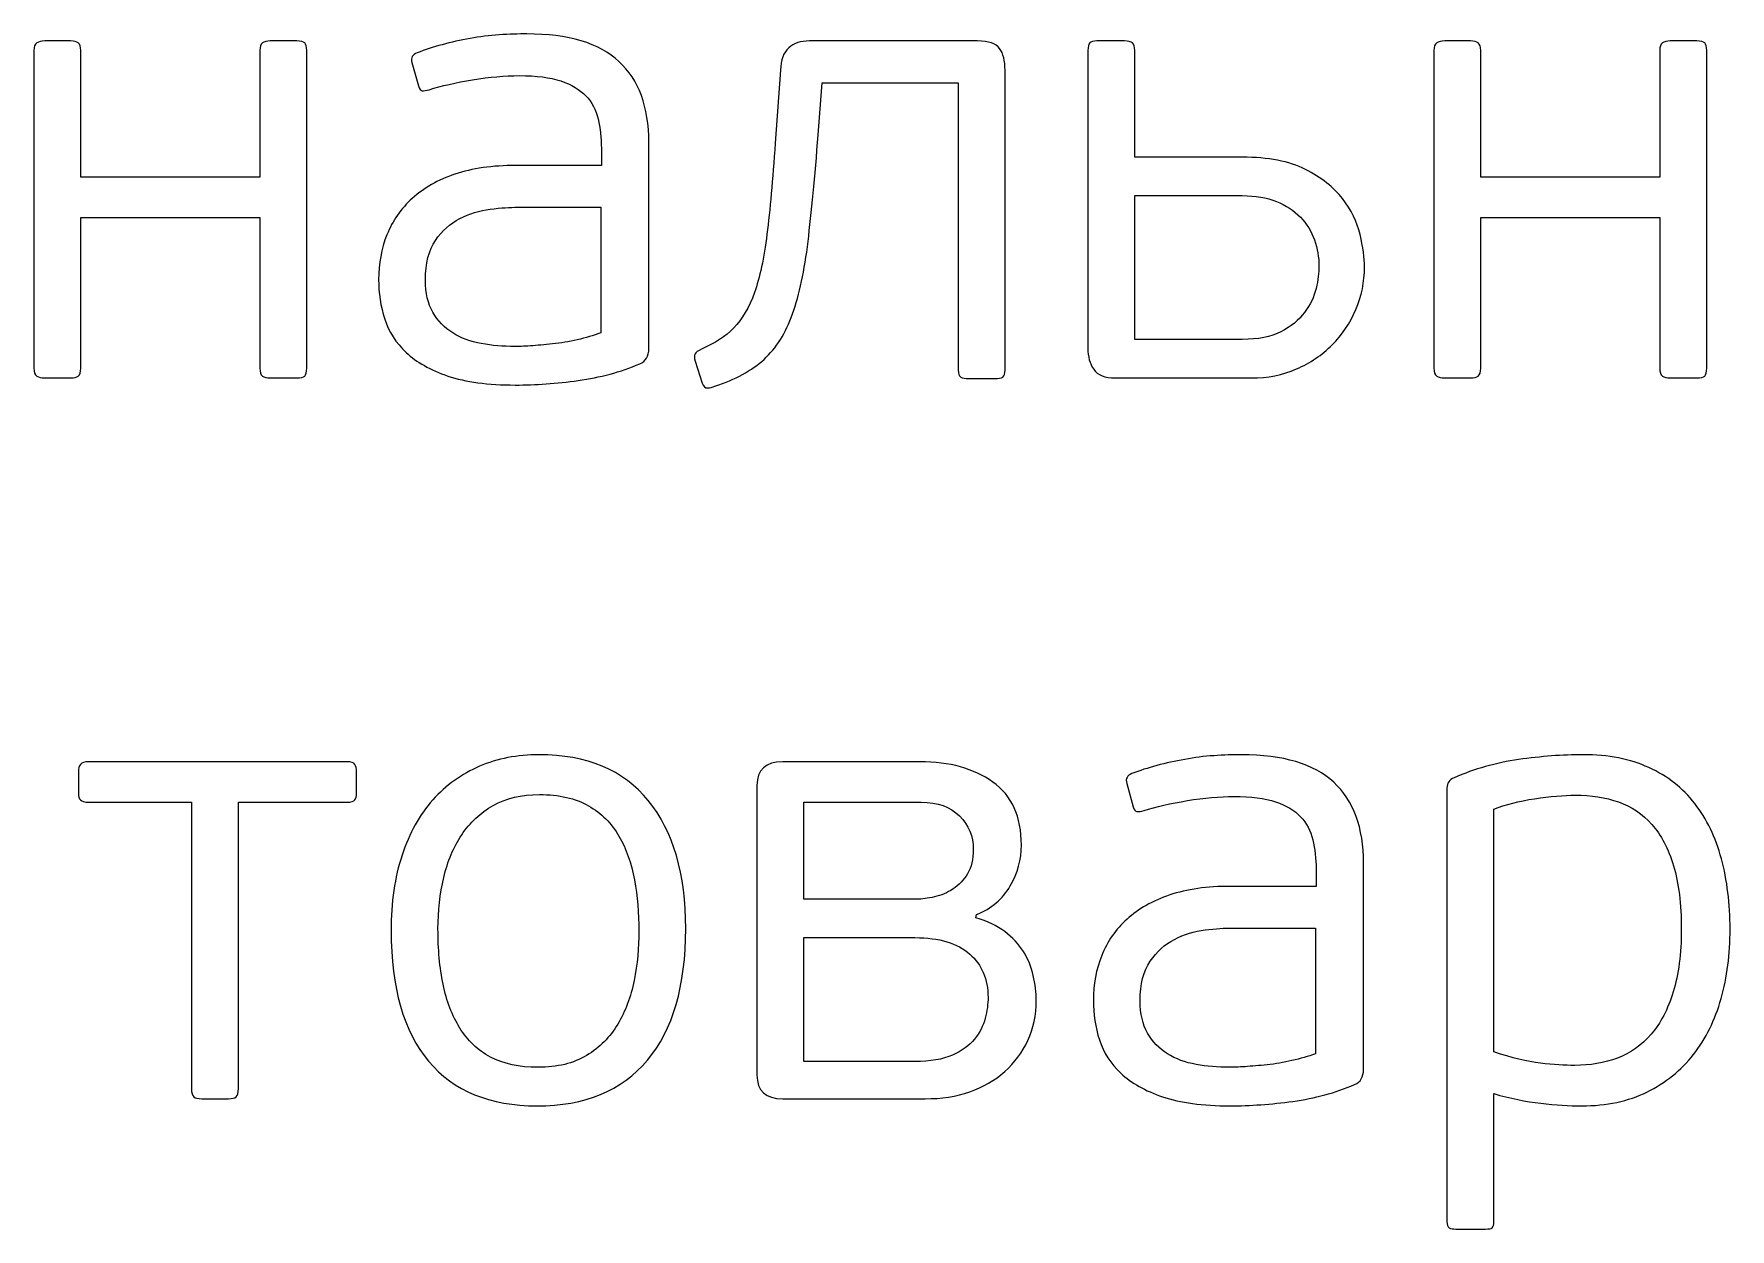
# Model space of a CAD drawing. Header units: centimetres. Extents: x -21.3 to 21.2, y -15.2 to 14.8.
# Drawn here: x 15.98 to 16.584, y 10.962 to 11.388 of the extents above; entities that cross this region are included whole.
import ezdxf

# ---------------------------------------------------------------- set-up
doc = ezdxf.new("R2010")
doc.units = ezdxf.units.CM
doc.header["$MEASUREMENT"] = 0
doc.layers.add('layer 1', color=7, linetype='Continuous')

msp = doc.modelspace()

# ---------------------------------------------------------------- linework, layer by layer
at = {"layer": 'layer 1', "color": 29}
for points, knots in [([(16.19869, 11.27578), (16.19869, 11.27303), (16.19762, 11.27121), (16.19549, 11.27029), (16.19549, 11.27029), (16.18863, 11.2674), (16.18131, 11.26541), (16.17353, 11.26434), (16.17353, 11.26434), (16.16576, 11.26328), (16.15829, 11.26274), (16.15112, 11.26274), (16.15112, 11.26274), (16.14136, 11.26274), (16.13336, 11.26381), (16.1271, 11.26595), (16.1271, 11.26595), (16.12085, 11.26808), (16.11589, 11.2709), (16.11224, 11.27433), (16.11224, 11.27433), (16.10858, 11.27777), (16.10602, 11.28173), (16.10457, 11.28626), (16.10457, 11.28626), (16.10312, 11.29076), (16.1024, 11.29549), (16.1024, 11.30037), (16.1024, 11.30037), (16.1024, 11.30601), (16.10339, 11.31135), (16.10537, 11.3163), (16.10537, 11.3163), (16.10736, 11.3213), (16.11037, 11.32561), (16.11441, 11.32926), (16.11441, 11.32926), (16.11845, 11.33292), (16.12352, 11.33582), (16.12962, 11.33788), (16.12962, 11.33788), (16.13572, 11.33994), (16.14296, 11.34097), (16.15135, 11.34097), (16.15135, 11.34097), (16.15135, 11.34097), (16.18177, 11.34097), (16.18177, 11.34097), (16.18177, 11.34097), (16.18177, 11.34097), (16.18177, 11.34707), (16.18177, 11.34707), (16.18177, 11.34707), (16.18177, 11.3508), (16.18138, 11.35431), (16.18063, 11.35755), (16.18063, 11.35755), (16.17986, 11.36079), (16.17841, 11.36353), (16.17628, 11.36578), (16.17628, 11.36578), (16.17414, 11.36803), (16.17117, 11.36978), (16.16736, 11.37108), (16.16736, 11.37108), (16.16355, 11.37234), (16.15859, 11.37299), (16.15249, 11.37299), (16.15249, 11.37299), (16.14746, 11.37299), (16.14193, 11.37249), (16.13591, 11.3715), (16.13591, 11.3715), (16.12989, 11.37051), (16.12474, 11.36933), (16.12047, 11.36796), (16.12047, 11.36796), (16.1194, 11.36765), (16.11857, 11.36753), (16.11795, 11.36761), (16.11795, 11.36761), (16.11734, 11.36769), (16.11689, 11.36826), (16.11658, 11.36933), (16.11658, 11.36933), (16.11658, 11.36933), (16.1143, 11.37764), (16.1143, 11.37764), (16.1143, 11.37764), (16.11384, 11.37935), (16.11445, 11.3805), (16.11612, 11.38111), (16.11612, 11.38111), (16.11887, 11.38221), (16.12184, 11.38316), (16.12505, 11.384), (16.12505, 11.384), (16.12825, 11.38488), (16.13156, 11.38561), (16.13499, 11.38622), (16.13499, 11.38622), (16.13842, 11.38686), (16.14189, 11.38728), (16.1454, 11.38751), (16.1454, 11.38751), (16.14891, 11.38774), (16.15219, 11.38785), (16.15524, 11.38785), (16.15524, 11.38785), (16.17003, 11.38785), (16.18097, 11.38458), (16.18806, 11.37802), (16.18806, 11.37802), (16.19515, 11.37146), (16.19869, 11.36186), (16.19869, 11.3492), (16.19869, 11.3492), (16.19869, 11.3492), (16.19869, 11.27578), (16.19869, 11.27578)], [0, 0, 0, 0, 0.032258, 0.032258, 0.032258, 0.032258, 0.064516, 0.064516, 0.064516, 0.064516, 0.096774, 0.096774, 0.096774, 0.096774, 0.129032, 0.129032, 0.129032, 0.129032, 0.16129, 0.16129, 0.16129, 0.16129, 0.193548, 0.193548, 0.193548, 0.193548, 0.225806, 0.225806, 0.225806, 0.225806, 0.258065, 0.258065, 0.258065, 0.258065, 0.290323, 0.290323, 0.290323, 0.290323, 0.322581, 0.322581, 0.322581, 0.322581, 0.354839, 0.354839, 0.354839, 0.354839, 0.387097, 0.387097, 0.387097, 0.387097, 0.419355, 0.419355, 0.419355, 0.419355, 0.451613, 0.451613, 0.451613, 0.451613, 0.483871, 0.483871, 0.483871, 0.483871, 0.516129, 0.516129, 0.516129, 0.516129, 0.548387, 0.548387, 0.548387, 0.548387, 0.580645, 0.580645, 0.580645, 0.580645, 0.612903, 0.612903, 0.612903, 0.612903, 0.645161, 0.645161, 0.645161, 0.645161, 0.677419, 0.677419, 0.677419, 0.677419, 0.709677, 0.709677, 0.709677, 0.709677, 0.741935, 0.741935, 0.741935, 0.741935, 0.774194, 0.774194, 0.774194, 0.774194, 0.806452, 0.806452, 0.806452, 0.806452, 0.83871, 0.83871, 0.83871, 0.83871, 0.870968, 0.870968, 0.870968, 0.870968, 0.903226, 0.903226, 0.903226, 0.903226, 0.935484, 0.935484, 0.935484, 0.935484, 1, 1, 1, 1]), ([(15.99628, 11.26869), (15.99628, 11.26732), (15.99597, 11.2664), (15.99536, 11.26595), (15.99536, 11.26595), (15.99479, 11.26549), (15.99387, 11.26526), (15.99265, 11.26526), (15.99265, 11.26526), (15.99265, 11.26526), (15.98343, 11.26526), (15.98343, 11.26526), (15.98343, 11.26526), (15.98221, 11.26526), (15.98126, 11.26549), (15.98061, 11.26595), (15.98061, 11.26595), (15.97992, 11.2664), (15.97958, 11.26732), (15.97958, 11.26869), (15.97958, 11.26869), (15.97958, 11.26869), (15.97958, 11.38191), (15.97958, 11.38191), (15.97958, 11.38191), (15.97958, 11.38328), (15.97992, 11.3842), (15.98061, 11.38465), (15.98061, 11.38465), (15.98126, 11.38511), (15.98221, 11.38534), (15.98343, 11.38534), (15.98343, 11.38534), (15.98343, 11.38534), (15.99265, 11.38534), (15.99265, 11.38534), (15.99265, 11.38534), (15.99387, 11.38534), (15.99479, 11.38511), (15.99536, 11.38465), (15.99536, 11.38465), (15.99597, 11.3842), (15.99628, 11.38328), (15.99628, 11.38191), (15.99628, 11.38191), (15.99628, 11.38191), (15.99628, 11.33685), (15.99628, 11.33685), (15.99628, 11.33685), (15.99628, 11.33685), (16.06009, 11.33685), (16.06009, 11.33685), (16.06009, 11.33685), (16.06009, 11.33685), (16.06009, 11.38191), (16.06009, 11.38191), (16.06009, 11.38191), (16.06009, 11.38328), (16.06039, 11.3842), (16.061, 11.38465), (16.061, 11.38465), (16.06165, 11.38511), (16.06256, 11.38534), (16.06379, 11.38534), (16.06379, 11.38534), (16.06379, 11.38534), (16.07331, 11.38534), (16.07331, 11.38534), (16.07331, 11.38534), (16.07469, 11.38534), (16.07564, 11.38511), (16.0761, 11.38465), (16.0761, 11.38465), (16.07656, 11.3842), (16.07678, 11.38328), (16.07678, 11.38191), (16.07678, 11.38191), (16.07678, 11.38191), (16.07678, 11.26869), (16.07678, 11.26869), (16.07678, 11.26869), (16.07678, 11.26732), (16.07656, 11.2664), (16.0761, 11.26595), (16.0761, 11.26595), (16.07564, 11.26549), (16.07469, 11.26526), (16.07331, 11.26526), (16.07331, 11.26526), (16.07331, 11.26526), (16.06379, 11.26526), (16.06379, 11.26526), (16.06379, 11.26526), (16.06256, 11.26526), (16.06165, 11.26549), (16.061, 11.26595), (16.061, 11.26595), (16.06039, 11.2664), (16.06009, 11.26732), (16.06009, 11.26869), (16.06009, 11.26869), (16.06009, 11.26869), (16.06009, 11.32244), (16.06009, 11.32244), (16.06009, 11.32244), (16.06009, 11.32244), (15.99628, 11.32244), (15.99628, 11.32244), (15.99628, 11.32244), (15.99628, 11.32244), (15.99628, 11.26869), (15.99628, 11.26869)], [0, 0, 0, 0, 0.034483, 0.034483, 0.034483, 0.034483, 0.068966, 0.068966, 0.068966, 0.068966, 0.103448, 0.103448, 0.103448, 0.103448, 0.137931, 0.137931, 0.137931, 0.137931, 0.172414, 0.172414, 0.172414, 0.172414, 0.206897, 0.206897, 0.206897, 0.206897, 0.241379, 0.241379, 0.241379, 0.241379, 0.275862, 0.275862, 0.275862, 0.275862, 0.310345, 0.310345, 0.310345, 0.310345, 0.344828, 0.344828, 0.344828, 0.344828, 0.37931, 0.37931, 0.37931, 0.37931, 0.413793, 0.413793, 0.413793, 0.413793, 0.448276, 0.448276, 0.448276, 0.448276, 0.482759, 0.482759, 0.482759, 0.482759, 0.517241, 0.517241, 0.517241, 0.517241, 0.551724, 0.551724, 0.551724, 0.551724, 0.586207, 0.586207, 0.586207, 0.586207, 0.62069, 0.62069, 0.62069, 0.62069, 0.655172, 0.655172, 0.655172, 0.655172, 0.689655, 0.689655, 0.689655, 0.689655, 0.724138, 0.724138, 0.724138, 0.724138, 0.758621, 0.758621, 0.758621, 0.758621, 0.793103, 0.793103, 0.793103, 0.793103, 0.827586, 0.827586, 0.827586, 0.827586, 0.862069, 0.862069, 0.862069, 0.862069, 0.896552, 0.896552, 0.896552, 0.896552, 0.931034, 0.931034, 0.931034, 0.931034, 1, 1, 1, 1]), ([(16.24558, 11.37489), (16.24573, 11.37859), (16.24672, 11.38126), (16.24855, 11.3829), (16.24855, 11.3829), (16.25042, 11.38454), (16.25286, 11.38534), (16.25591, 11.38534), (16.25591, 11.38534), (16.25591, 11.38534), (16.31576, 11.38534), (16.31576, 11.38534), (16.31576, 11.38534), (16.31976, 11.38534), (16.32239, 11.38446), (16.32369, 11.38267), (16.32369, 11.38267), (16.32499, 11.38088), (16.32563, 11.37828), (16.32563, 11.37489), (16.32563, 11.37489), (16.32563, 11.37489), (16.32563, 11.268), (16.32563, 11.268), (16.32563, 11.268), (16.32563, 11.26679), (16.32537, 11.26598), (16.32483, 11.2656), (16.32483, 11.2656), (16.3243, 11.26522), (16.32331, 11.26503), (16.32193, 11.26503), (16.32193, 11.26503), (16.32193, 11.26503), (16.31263, 11.26503), (16.31263, 11.26503), (16.31263, 11.26503), (16.31141, 11.26503), (16.3105, 11.26522), (16.30985, 11.2656), (16.30985, 11.2656), (16.30924, 11.26598), (16.30893, 11.26679), (16.30893, 11.268), (16.30893, 11.268), (16.30893, 11.268), (16.30893, 11.37047), (16.30893, 11.37047), (16.30893, 11.37047), (16.30893, 11.37047), (16.26045, 11.37047), (16.26045, 11.37047), (16.26045, 11.37047), (16.26045, 11.37047), (16.25907, 11.35195), (16.25907, 11.35195), (16.25907, 11.35195), (16.25785, 11.33685), (16.25664, 11.32416), (16.25542, 11.31386), (16.25542, 11.31386), (16.2542, 11.30357), (16.25236, 11.29499), (16.24993, 11.28813), (16.24993, 11.28813), (16.24748, 11.28127), (16.24409, 11.27586), (16.23975, 11.27189), (16.23975, 11.27189), (16.2354, 11.26793), (16.22957, 11.26473), (16.22225, 11.26229), (16.22225, 11.26229), (16.22133, 11.26198), (16.22046, 11.26179), (16.21962, 11.26171), (16.21962, 11.26171), (16.21878, 11.26164), (16.21813, 11.26221), (16.21768, 11.26343), (16.21768, 11.26343), (16.21768, 11.26343), (16.21516, 11.27121), (16.21516, 11.27121), (16.21516, 11.27121), (16.21486, 11.27243), (16.21486, 11.2733), (16.21516, 11.27384), (16.21516, 11.27384), (16.21547, 11.27437), (16.21623, 11.27494), (16.21745, 11.27555), (16.21745, 11.27555), (16.22217, 11.27754), (16.22602, 11.28005), (16.229, 11.2831), (16.229, 11.2831), (16.23197, 11.28615), (16.23441, 11.29034), (16.23632, 11.29568), (16.23632, 11.29568), (16.23822, 11.30102), (16.23971, 11.30796), (16.24078, 11.31649), (16.24078, 11.31649), (16.24184, 11.32503), (16.24283, 11.33586), (16.24375, 11.34897), (16.24375, 11.34897), (16.24375, 11.34897), (16.24558, 11.37489), (16.24558, 11.37489)], [0, 0, 0, 0, 0.034483, 0.034483, 0.034483, 0.034483, 0.068966, 0.068966, 0.068966, 0.068966, 0.103448, 0.103448, 0.103448, 0.103448, 0.137931, 0.137931, 0.137931, 0.137931, 0.172414, 0.172414, 0.172414, 0.172414, 0.206897, 0.206897, 0.206897, 0.206897, 0.241379, 0.241379, 0.241379, 0.241379, 0.275862, 0.275862, 0.275862, 0.275862, 0.310345, 0.310345, 0.310345, 0.310345, 0.344828, 0.344828, 0.344828, 0.344828, 0.37931, 0.37931, 0.37931, 0.37931, 0.413793, 0.413793, 0.413793, 0.413793, 0.448276, 0.448276, 0.448276, 0.448276, 0.482759, 0.482759, 0.482759, 0.482759, 0.517241, 0.517241, 0.517241, 0.517241, 0.551724, 0.551724, 0.551724, 0.551724, 0.586207, 0.586207, 0.586207, 0.586207, 0.62069, 0.62069, 0.62069, 0.62069, 0.655172, 0.655172, 0.655172, 0.655172, 0.689655, 0.689655, 0.689655, 0.689655, 0.724138, 0.724138, 0.724138, 0.724138, 0.758621, 0.758621, 0.758621, 0.758621, 0.793103, 0.793103, 0.793103, 0.793103, 0.827586, 0.827586, 0.827586, 0.827586, 0.862069, 0.862069, 0.862069, 0.862069, 0.896552, 0.896552, 0.896552, 0.896552, 0.931034, 0.931034, 0.931034, 0.931034, 1, 1, 1, 1]), ([(16.41015, 11.34394), (16.41945, 11.34394), (16.42692, 11.34249), (16.43263, 11.33959), (16.43263, 11.33959), (16.43832, 11.3367), (16.44274, 11.33323), (16.44586, 11.32919), (16.44586, 11.32919), (16.44895, 11.32515), (16.45105, 11.32088), (16.45211, 11.31638), (16.45211, 11.31638), (16.45318, 11.31188), (16.45372, 11.30803), (16.45372, 11.30483), (16.45372, 11.30483), (16.45372, 11.29949), (16.45268, 11.29442), (16.45063, 11.28962), (16.45063, 11.28962), (16.44857, 11.28482), (16.44575, 11.28062), (16.44216, 11.27704), (16.44216, 11.27704), (16.43858, 11.27346), (16.43435, 11.2706), (16.42947, 11.26846), (16.42947, 11.26846), (16.42459, 11.26633), (16.41925, 11.26526), (16.41346, 11.26526), (16.41346, 11.26526), (16.41346, 11.26526), (16.36497, 11.26526), (16.36497, 11.26526), (16.36497, 11.26526), (16.36116, 11.26526), (16.35857, 11.26629), (16.3572, 11.26835), (16.3572, 11.26835), (16.35582, 11.2704), (16.35514, 11.27288), (16.35514, 11.27578), (16.35514, 11.27578), (16.35514, 11.27578), (16.35514, 11.38191), (16.35514, 11.38191), (16.35514, 11.38191), (16.35514, 11.38328), (16.35537, 11.3842), (16.35582, 11.38465), (16.35582, 11.38465), (16.35628, 11.38511), (16.35716, 11.38534), (16.35838, 11.38534), (16.35838, 11.38534), (16.35838, 11.38534), (16.36814, 11.38534), (16.36814, 11.38534), (16.36814, 11.38534), (16.36951, 11.38534), (16.3705, 11.38511), (16.37103, 11.38465), (16.37103, 11.38465), (16.37157, 11.3842), (16.37183, 11.38328), (16.37183, 11.38191), (16.37183, 11.38191), (16.37183, 11.38191), (16.37183, 11.34394), (16.37183, 11.34394), (16.37183, 11.34394), (16.37183, 11.34394), (16.41015, 11.34394), (16.41015, 11.34394)], [0, 0, 0, 0, 0.05, 0.05, 0.05, 0.05, 0.1, 0.1, 0.1, 0.1, 0.15, 0.15, 0.15, 0.15, 0.2, 0.2, 0.2, 0.2, 0.25, 0.25, 0.25, 0.25, 0.3, 0.3, 0.3, 0.3, 0.35, 0.35, 0.35, 0.35, 0.4, 0.4, 0.4, 0.4, 0.45, 0.45, 0.45, 0.45, 0.5, 0.5, 0.5, 0.5, 0.55, 0.55, 0.55, 0.55, 0.6, 0.6, 0.6, 0.6, 0.65, 0.65, 0.65, 0.65, 0.7, 0.7, 0.7, 0.7, 0.75, 0.75, 0.75, 0.75, 0.8, 0.8, 0.8, 0.8, 0.85, 0.85, 0.85, 0.85, 0.9, 0.9, 0.9, 0.9, 1, 1, 1, 1]), ([(16.49512, 11.26869), (16.49512, 11.26732), (16.49481, 11.2664), (16.4942, 11.26595), (16.4942, 11.26595), (16.49363, 11.26549), (16.49271, 11.26526), (16.49149, 11.26526), (16.49149, 11.26526), (16.49149, 11.26526), (16.48227, 11.26526), (16.48227, 11.26526), (16.48227, 11.26526), (16.48105, 11.26526), (16.4801, 11.26549), (16.47945, 11.26595), (16.47945, 11.26595), (16.47876, 11.2664), (16.47842, 11.26732), (16.47842, 11.26869), (16.47842, 11.26869), (16.47842, 11.26869), (16.47842, 11.38191), (16.47842, 11.38191), (16.47842, 11.38191), (16.47842, 11.38328), (16.47876, 11.3842), (16.47945, 11.38465), (16.47945, 11.38465), (16.4801, 11.38511), (16.48105, 11.38534), (16.48227, 11.38534), (16.48227, 11.38534), (16.48227, 11.38534), (16.49149, 11.38534), (16.49149, 11.38534), (16.49149, 11.38534), (16.49271, 11.38534), (16.49363, 11.38511), (16.4942, 11.38465), (16.4942, 11.38465), (16.49481, 11.3842), (16.49512, 11.38328), (16.49512, 11.38191), (16.49512, 11.38191), (16.49512, 11.38191), (16.49512, 11.33685), (16.49512, 11.33685), (16.49512, 11.33685), (16.49512, 11.33685), (16.55893, 11.33685), (16.55893, 11.33685), (16.55893, 11.33685), (16.55893, 11.33685), (16.55893, 11.38191), (16.55893, 11.38191), (16.55893, 11.38191), (16.55893, 11.38328), (16.55923, 11.3842), (16.55984, 11.38465), (16.55984, 11.38465), (16.56049, 11.38511), (16.56141, 11.38534), (16.56263, 11.38534), (16.56263, 11.38534), (16.56263, 11.38534), (16.57216, 11.38534), (16.57216, 11.38534), (16.57216, 11.38534), (16.57353, 11.38534), (16.57448, 11.38511), (16.57494, 11.38465), (16.57494, 11.38465), (16.5754, 11.3842), (16.57563, 11.38328), (16.57563, 11.38191), (16.57563, 11.38191), (16.57563, 11.38191), (16.57563, 11.26869), (16.57563, 11.26869), (16.57563, 11.26869), (16.57563, 11.26732), (16.5754, 11.2664), (16.57494, 11.26595), (16.57494, 11.26595), (16.57448, 11.26549), (16.57353, 11.26526), (16.57216, 11.26526), (16.57216, 11.26526), (16.57216, 11.26526), (16.56263, 11.26526), (16.56263, 11.26526), (16.56263, 11.26526), (16.56141, 11.26526), (16.56049, 11.26549), (16.55984, 11.26595), (16.55984, 11.26595), (16.55923, 11.2664), (16.55893, 11.26732), (16.55893, 11.26869), (16.55893, 11.26869), (16.55893, 11.26869), (16.55893, 11.32244), (16.55893, 11.32244), (16.55893, 11.32244), (16.55893, 11.32244), (16.49512, 11.32244), (16.49512, 11.32244), (16.49512, 11.32244), (16.49512, 11.32244), (16.49512, 11.26869), (16.49512, 11.26869)], [0, 0, 0, 0, 0.034483, 0.034483, 0.034483, 0.034483, 0.068966, 0.068966, 0.068966, 0.068966, 0.103448, 0.103448, 0.103448, 0.103448, 0.137931, 0.137931, 0.137931, 0.137931, 0.172414, 0.172414, 0.172414, 0.172414, 0.206897, 0.206897, 0.206897, 0.206897, 0.241379, 0.241379, 0.241379, 0.241379, 0.275862, 0.275862, 0.275862, 0.275862, 0.310345, 0.310345, 0.310345, 0.310345, 0.344828, 0.344828, 0.344828, 0.344828, 0.37931, 0.37931, 0.37931, 0.37931, 0.413793, 0.413793, 0.413793, 0.413793, 0.448276, 0.448276, 0.448276, 0.448276, 0.482759, 0.482759, 0.482759, 0.482759, 0.517241, 0.517241, 0.517241, 0.517241, 0.551724, 0.551724, 0.551724, 0.551724, 0.586207, 0.586207, 0.586207, 0.586207, 0.62069, 0.62069, 0.62069, 0.62069, 0.655172, 0.655172, 0.655172, 0.655172, 0.689655, 0.689655, 0.689655, 0.689655, 0.724138, 0.724138, 0.724138, 0.724138, 0.758621, 0.758621, 0.758621, 0.758621, 0.793103, 0.793103, 0.793103, 0.793103, 0.827586, 0.827586, 0.827586, 0.827586, 0.862069, 0.862069, 0.862069, 0.862069, 0.896552, 0.896552, 0.896552, 0.896552, 0.931034, 0.931034, 0.931034, 0.931034, 1, 1, 1, 1]), ([(16.37183, 11.33022), (16.37183, 11.33022), (16.37183, 11.27898), (16.37183, 11.27898), (16.37183, 11.27898), (16.37183, 11.27898), (16.41015, 11.27898), (16.41015, 11.27898), (16.41015, 11.27898), (16.41575, 11.27898), (16.42036, 11.2799), (16.42391, 11.28173), (16.42391, 11.28173), (16.42749, 11.28356), (16.43031, 11.28584), (16.43233, 11.28859), (16.43233, 11.28859), (16.43439, 11.29133), (16.43576, 11.29419), (16.43645, 11.29717), (16.43645, 11.29717), (16.43713, 11.30014), (16.43748, 11.30277), (16.43748, 11.30506), (16.43748, 11.30506), (16.43748, 11.30826), (16.43694, 11.31139), (16.43587, 11.31443), (16.43587, 11.31443), (16.43481, 11.31749), (16.43313, 11.32019), (16.43088, 11.32255), (16.43088, 11.32255), (16.42859, 11.32492), (16.42573, 11.32679), (16.42231, 11.32816), (16.42231, 11.32816), (16.41891, 11.32953), (16.41483, 11.33022), (16.41015, 11.33022), (16.41015, 11.33022), (16.41015, 11.33022), (16.37183, 11.33022), (16.37183, 11.33022)], [0, 0, 0, 0, 0.083333, 0.083333, 0.083333, 0.083333, 0.166667, 0.166667, 0.166667, 0.166667, 0.25, 0.25, 0.25, 0.25, 0.333333, 0.333333, 0.333333, 0.333333, 0.416667, 0.416667, 0.416667, 0.416667, 0.5, 0.5, 0.5, 0.5, 0.583333, 0.583333, 0.583333, 0.583333, 0.666667, 0.666667, 0.666667, 0.666667, 0.75, 0.75, 0.75, 0.75, 0.833333, 0.833333, 0.833333, 0.833333, 1, 1, 1, 1]), ([(16.18154, 11.3261), (16.18154, 11.3261), (16.15203, 11.3261), (16.15203, 11.3261), (16.15203, 11.3261), (16.14929, 11.3261), (16.14601, 11.32587), (16.1422, 11.32541), (16.1422, 11.32541), (16.13839, 11.32495), (16.13476, 11.32385), (16.13134, 11.32206), (16.13134, 11.32206), (16.12791, 11.3203), (16.12501, 11.31771), (16.12265, 11.31428), (16.12265, 11.31428), (16.12028, 11.31082), (16.1191, 11.30612), (16.1191, 11.30014), (16.1191, 11.30014), (16.1191, 11.29553), (16.11997, 11.29172), (16.12173, 11.28866), (16.12173, 11.28866), (16.12348, 11.28558), (16.12585, 11.28314), (16.12882, 11.28131), (16.12882, 11.28131), (16.13179, 11.27944), (16.13519, 11.27818), (16.139, 11.2775), (16.139, 11.2775), (16.14281, 11.27681), (16.14677, 11.27647), (16.15089, 11.27647), (16.15089, 11.27647), (16.15226, 11.27647), (16.15413, 11.27654), (16.15649, 11.2767), (16.15649, 11.2767), (16.15886, 11.27685), (16.16149, 11.27708), (16.16439, 11.27738), (16.16439, 11.27738), (16.16728, 11.27769), (16.17022, 11.27818), (16.17319, 11.27887), (16.17319, 11.27887), (16.17616, 11.27956), (16.17895, 11.28036), (16.18154, 11.28131), (16.18154, 11.28131), (16.18154, 11.28131), (16.18154, 11.3261), (16.18154, 11.3261)], [0, 0, 0, 0, 0.066667, 0.066667, 0.066667, 0.066667, 0.133333, 0.133333, 0.133333, 0.133333, 0.2, 0.2, 0.2, 0.2, 0.266667, 0.266667, 0.266667, 0.266667, 0.333333, 0.333333, 0.333333, 0.333333, 0.4, 0.4, 0.4, 0.4, 0.466667, 0.466667, 0.466667, 0.466667, 0.533333, 0.533333, 0.533333, 0.533333, 0.6, 0.6, 0.6, 0.6, 0.666667, 0.666667, 0.666667, 0.666667, 0.733333, 0.733333, 0.733333, 0.733333, 0.8, 0.8, 0.8, 0.8, 0.866667, 0.866667, 0.866667, 0.866667, 1, 1, 1, 1]), ([(16.05242, 11.01207), (16.05242, 11.01054), (16.05216, 11.00955), (16.05162, 11.0091), (16.05162, 11.0091), (16.05109, 11.00864), (16.05017, 11.00841), (16.04895, 11.00841), (16.04895, 11.00841), (16.04895, 11.00841), (16.03942, 11.00841), (16.03942, 11.00841), (16.03942, 11.00841), (16.03805, 11.00841), (16.03706, 11.00864), (16.03653, 11.0091), (16.03653, 11.0091), (16.03599, 11.00955), (16.03573, 11.01054), (16.03573, 11.01207), (16.03573, 11.01207), (16.03573, 11.01207), (16.03573, 11.11408), (16.03573, 11.11408), (16.03573, 11.11408), (16.03573, 11.11408), (15.99913, 11.11408), (15.99913, 11.11408), (15.99913, 11.11408), (15.9976, 11.11408), (15.99661, 11.11435), (15.99615, 11.11488), (15.99615, 11.11488), (15.9957, 11.11541), (15.99547, 11.11621), (15.99547, 11.11728), (15.99547, 11.11728), (15.99547, 11.11728), (15.99547, 11.12483), (15.99547, 11.12483), (15.99547, 11.12483), (15.99547, 11.12605), (15.9957, 11.12696), (15.99615, 11.12757), (15.99615, 11.12757), (15.99661, 11.12818), (15.9976, 11.12849), (15.99913, 11.12849), (15.99913, 11.12849), (15.99913, 11.12849), (16.09108, 11.12849), (16.09108, 11.12849), (16.09108, 11.12849), (16.0926, 11.12849), (16.09355, 11.12818), (16.09394, 11.12757), (16.09394, 11.12757), (16.09432, 11.12696), (16.09451, 11.12605), (16.09451, 11.12483), (16.09451, 11.12483), (16.09451, 11.12483), (16.09451, 11.11728), (16.09451, 11.11728), (16.09451, 11.11728), (16.09451, 11.11621), (16.09432, 11.11541), (16.09394, 11.11488), (16.09394, 11.11488), (16.09355, 11.11435), (16.0926, 11.11408), (16.09108, 11.11408), (16.09108, 11.11408), (16.09108, 11.11408), (16.05242, 11.11408), (16.05242, 11.11408), (16.05242, 11.11408), (16.05242, 11.11408), (16.05242, 11.01207), (16.05242, 11.01207)], [0, 0, 0, 0, 0.047619, 0.047619, 0.047619, 0.047619, 0.095238, 0.095238, 0.095238, 0.095238, 0.142857, 0.142857, 0.142857, 0.142857, 0.190476, 0.190476, 0.190476, 0.190476, 0.238095, 0.238095, 0.238095, 0.238095, 0.285714, 0.285714, 0.285714, 0.285714, 0.333333, 0.333333, 0.333333, 0.333333, 0.380952, 0.380952, 0.380952, 0.380952, 0.428571, 0.428571, 0.428571, 0.428571, 0.47619, 0.47619, 0.47619, 0.47619, 0.52381, 0.52381, 0.52381, 0.52381, 0.571429, 0.571429, 0.571429, 0.571429, 0.619048, 0.619048, 0.619048, 0.619048, 0.666667, 0.666667, 0.666667, 0.666667, 0.714286, 0.714286, 0.714286, 0.714286, 0.761905, 0.761905, 0.761905, 0.761905, 0.809524, 0.809524, 0.809524, 0.809524, 0.857143, 0.857143, 0.857143, 0.857143, 0.904762, 0.904762, 0.904762, 0.904762, 1, 1, 1, 1]), ([(16.21184, 11.06902), (16.21184, 11.04859), (16.20727, 11.03296), (16.19816, 11.02213), (16.19816, 11.02213), (16.18901, 11.0113), (16.17593, 11.00589), (16.15889, 11.00589), (16.15889, 11.00589), (16.14201, 11.00589), (16.12912, 11.01119), (16.1202, 11.02179), (16.1202, 11.02179), (16.11132, 11.03239), (16.10686, 11.0479), (16.10686, 11.06833), (16.10686, 11.06833), (16.10686, 11.0784), (16.10816, 11.08736), (16.11075, 11.09521), (16.11075, 11.09521), (16.11334, 11.10306), (16.11696, 11.10962), (16.12169, 11.11488), (16.12169, 11.11488), (16.12642, 11.12014), (16.13198, 11.12414), (16.13835, 11.12689), (16.13835, 11.12689), (16.14475, 11.12963), (16.1518, 11.131), (16.15958, 11.131), (16.15958, 11.131), (16.17662, 11.131), (16.18958, 11.12555), (16.1985, 11.11465), (16.1985, 11.11465), (16.20738, 11.10375), (16.21184, 11.08854), (16.21184, 11.06902)], [0, 0, 0, 0, 0.090909, 0.090909, 0.090909, 0.090909, 0.181818, 0.181818, 0.181818, 0.181818, 0.272727, 0.272727, 0.272727, 0.272727, 0.363636, 0.363636, 0.363636, 0.363636, 0.454545, 0.454545, 0.454545, 0.454545, 0.545455, 0.545455, 0.545455, 0.545455, 0.636364, 0.636364, 0.636364, 0.636364, 0.727273, 0.727273, 0.727273, 0.727273, 0.818182, 0.818182, 0.818182, 0.818182, 1, 1, 1, 1]), ([(16.31522, 11.07291), (16.31934, 11.07169), (16.32277, 11.07005), (16.32552, 11.06799), (16.32552, 11.06799), (16.32826, 11.06593), (16.33047, 11.06357), (16.33215, 11.0609), (16.33215, 11.0609), (16.33382, 11.05823), (16.335, 11.05537), (16.33569, 11.05232), (16.33569, 11.05232), (16.33638, 11.04927), (16.33672, 11.0463), (16.33672, 11.0434), (16.33672, 11.0434), (16.33672, 11.03822), (16.33573, 11.03349), (16.33375, 11.02922), (16.33375, 11.02922), (16.33176, 11.02495), (16.32902, 11.02125), (16.32552, 11.01813), (16.32552, 11.01813), (16.32201, 11.015), (16.31785, 11.0126), (16.31305, 11.01093), (16.31305, 11.01093), (16.30825, 11.00925), (16.30295, 11.00841), (16.29715, 11.00841), (16.29715, 11.00841), (16.29715, 11.00841), (16.24638, 11.00841), (16.24638, 11.00841), (16.24638, 11.00841), (16.24028, 11.00841), (16.23723, 11.01123), (16.23723, 11.01687), (16.23723, 11.01687), (16.23723, 11.01687), (16.23723, 11.12002), (16.23723, 11.12002), (16.23723, 11.12002), (16.23723, 11.12567), (16.24028, 11.12849), (16.24638, 11.12849), (16.24638, 11.12849), (16.24638, 11.12849), (16.29532, 11.12849), (16.29532, 11.12849), (16.29532, 11.12849), (16.30585, 11.12849), (16.3145, 11.12608), (16.32128, 11.12128), (16.32128, 11.12128), (16.32807, 11.11648), (16.33146, 11.10897), (16.33146, 11.09875), (16.33146, 11.09875), (16.33146, 11.09372), (16.33013, 11.08888), (16.32746, 11.08423), (16.32746, 11.08423), (16.32479, 11.07958), (16.32079, 11.07619), (16.31545, 11.07405), (16.31545, 11.07405), (16.31545, 11.07405), (16.31522, 11.07291), (16.31522, 11.07291)], [0, 0, 0, 0, 0.052632, 0.052632, 0.052632, 0.052632, 0.105263, 0.105263, 0.105263, 0.105263, 0.157895, 0.157895, 0.157895, 0.157895, 0.210526, 0.210526, 0.210526, 0.210526, 0.263158, 0.263158, 0.263158, 0.263158, 0.315789, 0.315789, 0.315789, 0.315789, 0.368421, 0.368421, 0.368421, 0.368421, 0.421053, 0.421053, 0.421053, 0.421053, 0.473684, 0.473684, 0.473684, 0.473684, 0.526316, 0.526316, 0.526316, 0.526316, 0.578947, 0.578947, 0.578947, 0.578947, 0.631579, 0.631579, 0.631579, 0.631579, 0.684211, 0.684211, 0.684211, 0.684211, 0.736842, 0.736842, 0.736842, 0.736842, 0.789474, 0.789474, 0.789474, 0.789474, 0.842105, 0.842105, 0.842105, 0.842105, 0.894737, 0.894737, 0.894737, 0.894737, 1, 1, 1, 1]), ([(16.45337, 11.01893), (16.45337, 11.01618), (16.4523, 11.01436), (16.45017, 11.01344), (16.45017, 11.01344), (16.4433, 11.01054), (16.43598, 11.00856), (16.42821, 11.00749), (16.42821, 11.00749), (16.42043, 11.00642), (16.41296, 11.00589), (16.40579, 11.00589), (16.40579, 11.00589), (16.39603, 11.00589), (16.38803, 11.00696), (16.38178, 11.0091), (16.38178, 11.0091), (16.37552, 11.01123), (16.37057, 11.01405), (16.36691, 11.01748), (16.36691, 11.01748), (16.36325, 11.02091), (16.3607, 11.02488), (16.35925, 11.02941), (16.35925, 11.02941), (16.3578, 11.03391), (16.35708, 11.03864), (16.35708, 11.04352), (16.35708, 11.04352), (16.35708, 11.04916), (16.35807, 11.05449), (16.36005, 11.05945), (16.36005, 11.05945), (16.36203, 11.06445), (16.36504, 11.06875), (16.36908, 11.07241), (16.36908, 11.07241), (16.37312, 11.07607), (16.3782, 11.07897), (16.3843, 11.08103), (16.3843, 11.08103), (16.39039, 11.08309), (16.39764, 11.08411), (16.40602, 11.08411), (16.40602, 11.08411), (16.40602, 11.08411), (16.43644, 11.08411), (16.43644, 11.08411), (16.43644, 11.08411), (16.43644, 11.08411), (16.43644, 11.09021), (16.43644, 11.09021), (16.43644, 11.09021), (16.43644, 11.09395), (16.43606, 11.09745), (16.4353, 11.1007), (16.4353, 11.1007), (16.43454, 11.10394), (16.43309, 11.10668), (16.43095, 11.10893), (16.43095, 11.10893), (16.42882, 11.11118), (16.42584, 11.11293), (16.42203, 11.11423), (16.42203, 11.11423), (16.41822, 11.11549), (16.41327, 11.11614), (16.40716, 11.11614), (16.40716, 11.11614), (16.40213, 11.11614), (16.39661, 11.11564), (16.39058, 11.11465), (16.39058, 11.11465), (16.38456, 11.11366), (16.37942, 11.11248), (16.37514, 11.1111), (16.37514, 11.1111), (16.37408, 11.1108), (16.37324, 11.11068), (16.37263, 11.11076), (16.37263, 11.11076), (16.37202, 11.11084), (16.37156, 11.11141), (16.37126, 11.11248), (16.37126, 11.11248), (16.37126, 11.11248), (16.36897, 11.12079), (16.36897, 11.12079), (16.36897, 11.12079), (16.36851, 11.1225), (16.36912, 11.12365), (16.3708, 11.12426), (16.3708, 11.12426), (16.37354, 11.12536), (16.37652, 11.12631), (16.37972, 11.12715), (16.37972, 11.12715), (16.38292, 11.12803), (16.38624, 11.12875), (16.38967, 11.12936), (16.38967, 11.12936), (16.3931, 11.13001), (16.39657, 11.13043), (16.40008, 11.13066), (16.40008, 11.13066), (16.40358, 11.13089), (16.40686, 11.131), (16.40991, 11.131), (16.40991, 11.131), (16.4247, 11.131), (16.43564, 11.12773), (16.44273, 11.12117), (16.44273, 11.12117), (16.44982, 11.11461), (16.45337, 11.105), (16.45337, 11.09235), (16.45337, 11.09235), (16.45337, 11.09235), (16.45337, 11.01893), (16.45337, 11.01893)], [0, 0, 0, 0, 0.032258, 0.032258, 0.032258, 0.032258, 0.064516, 0.064516, 0.064516, 0.064516, 0.096774, 0.096774, 0.096774, 0.096774, 0.129032, 0.129032, 0.129032, 0.129032, 0.16129, 0.16129, 0.16129, 0.16129, 0.193548, 0.193548, 0.193548, 0.193548, 0.225806, 0.225806, 0.225806, 0.225806, 0.258065, 0.258065, 0.258065, 0.258065, 0.290323, 0.290323, 0.290323, 0.290323, 0.322581, 0.322581, 0.322581, 0.322581, 0.354839, 0.354839, 0.354839, 0.354839, 0.387097, 0.387097, 0.387097, 0.387097, 0.419355, 0.419355, 0.419355, 0.419355, 0.451613, 0.451613, 0.451613, 0.451613, 0.483871, 0.483871, 0.483871, 0.483871, 0.516129, 0.516129, 0.516129, 0.516129, 0.548387, 0.548387, 0.548387, 0.548387, 0.580645, 0.580645, 0.580645, 0.580645, 0.612903, 0.612903, 0.612903, 0.612903, 0.645161, 0.645161, 0.645161, 0.645161, 0.677419, 0.677419, 0.677419, 0.677419, 0.709677, 0.709677, 0.709677, 0.709677, 0.741935, 0.741935, 0.741935, 0.741935, 0.774194, 0.774194, 0.774194, 0.774194, 0.806452, 0.806452, 0.806452, 0.806452, 0.83871, 0.83871, 0.83871, 0.83871, 0.870968, 0.870968, 0.870968, 0.870968, 0.903226, 0.903226, 0.903226, 0.903226, 0.935484, 0.935484, 0.935484, 0.935484, 1, 1, 1, 1]), ([(16.58397, 11.06879), (16.58397, 11.05995), (16.5829, 11.05171), (16.58076, 11.04409), (16.58076, 11.04409), (16.57863, 11.03646), (16.57535, 11.02983), (16.57093, 11.02419), (16.57093, 11.02419), (16.56651, 11.01855), (16.56098, 11.01409), (16.55435, 11.01081), (16.55435, 11.01081), (16.54771, 11.00753), (16.53998, 11.00589), (16.53113, 11.00589), (16.53113, 11.00589), (16.52671, 11.00589), (16.52183, 11.0062), (16.5165, 11.00681), (16.5165, 11.00681), (16.51116, 11.00742), (16.50559, 11.00856), (16.4998, 11.01024), (16.4998, 11.01024), (16.4998, 11.01024), (16.4998, 10.96472), (16.4998, 10.96472), (16.4998, 10.96472), (16.4998, 10.9635), (16.4996, 10.96274), (16.49922, 10.96244), (16.49922, 10.96244), (16.49884, 10.96213), (16.49804, 10.96198), (16.49682, 10.96198), (16.49682, 10.96198), (16.49682, 10.96198), (16.4863, 10.96198), (16.4863, 10.96198), (16.4863, 10.96198), (16.48524, 10.96198), (16.48443, 10.96213), (16.4839, 10.96244), (16.4839, 10.96244), (16.48337, 10.96274), (16.4831, 10.9635), (16.4831, 10.96472), (16.4831, 10.96472), (16.4831, 10.96472), (16.4831, 11.11911), (16.4831, 11.11911), (16.4831, 11.11911), (16.4831, 11.12094), (16.48394, 11.12216), (16.48562, 11.12277), (16.48562, 11.12277), (16.49293, 11.12597), (16.5006, 11.12814), (16.5086, 11.12929), (16.5086, 11.12929), (16.51661, 11.13043), (16.52427, 11.131), (16.53159, 11.131), (16.53159, 11.131), (16.54059, 11.131), (16.5484, 11.12948), (16.55503, 11.12643), (16.55503, 11.12643), (16.56167, 11.12338), (16.56712, 11.11911), (16.57139, 11.11362), (16.57139, 11.11362), (16.57566, 11.10813), (16.57882, 11.10158), (16.58088, 11.09395), (16.58088, 11.09395), (16.58294, 11.08633), (16.58397, 11.07794), (16.58397, 11.06879)], [0, 0, 0, 0, 0.047619, 0.047619, 0.047619, 0.047619, 0.095238, 0.095238, 0.095238, 0.095238, 0.142857, 0.142857, 0.142857, 0.142857, 0.190476, 0.190476, 0.190476, 0.190476, 0.238095, 0.238095, 0.238095, 0.238095, 0.285714, 0.285714, 0.285714, 0.285714, 0.333333, 0.333333, 0.333333, 0.333333, 0.380952, 0.380952, 0.380952, 0.380952, 0.428571, 0.428571, 0.428571, 0.428571, 0.47619, 0.47619, 0.47619, 0.47619, 0.52381, 0.52381, 0.52381, 0.52381, 0.571429, 0.571429, 0.571429, 0.571429, 0.619048, 0.619048, 0.619048, 0.619048, 0.666667, 0.666667, 0.666667, 0.666667, 0.714286, 0.714286, 0.714286, 0.714286, 0.761905, 0.761905, 0.761905, 0.761905, 0.809524, 0.809524, 0.809524, 0.809524, 0.857143, 0.857143, 0.857143, 0.857143, 0.904762, 0.904762, 0.904762, 0.904762, 1, 1, 1, 1]), ([(16.19515, 11.06822), (16.19515, 11.07447), (16.19461, 11.08057), (16.19354, 11.08644), (16.19354, 11.08644), (16.19248, 11.09235), (16.19064, 11.09753), (16.18805, 11.10203), (16.18805, 11.10203), (16.18546, 11.10653), (16.18184, 11.11015), (16.17719, 11.11282), (16.17719, 11.11282), (16.17254, 11.11549), (16.16671, 11.11682), (16.15969, 11.11682), (16.15969, 11.11682), (16.15329, 11.11682), (16.1478, 11.11553), (16.14323, 11.11293), (16.14323, 11.11293), (16.13865, 11.11034), (16.13491, 11.10684), (16.13202, 11.10249), (16.13202, 11.10249), (16.12912, 11.09814), (16.12699, 11.09307), (16.12561, 11.08724), (16.12561, 11.08724), (16.12424, 11.08145), (16.12356, 11.07531), (16.12356, 11.06891), (16.12356, 11.06891), (16.12356, 11.06174), (16.12417, 11.05514), (16.12538, 11.0492), (16.12538, 11.0492), (16.1266, 11.04321), (16.12859, 11.03803), (16.13133, 11.03361), (16.13133, 11.03361), (16.13408, 11.02918), (16.13774, 11.02572), (16.14231, 11.02327), (16.14231, 11.02327), (16.14688, 11.02084), (16.15253, 11.01962), (16.15924, 11.01962), (16.15924, 11.01962), (16.1661, 11.01962), (16.17185, 11.02103), (16.17651, 11.02384), (16.17651, 11.02384), (16.18116, 11.02667), (16.18485, 11.0304), (16.1876, 11.03498), (16.1876, 11.03498), (16.19034, 11.03955), (16.19229, 11.04478), (16.19343, 11.05057), (16.19343, 11.05057), (16.19457, 11.05637), (16.19515, 11.06227), (16.19515, 11.06822)], [0, 0, 0, 0, 0.058824, 0.058824, 0.058824, 0.058824, 0.117647, 0.117647, 0.117647, 0.117647, 0.176471, 0.176471, 0.176471, 0.176471, 0.235294, 0.235294, 0.235294, 0.235294, 0.294118, 0.294118, 0.294118, 0.294118, 0.352941, 0.352941, 0.352941, 0.352941, 0.411765, 0.411765, 0.411765, 0.411765, 0.470588, 0.470588, 0.470588, 0.470588, 0.529412, 0.529412, 0.529412, 0.529412, 0.588235, 0.588235, 0.588235, 0.588235, 0.647059, 0.647059, 0.647059, 0.647059, 0.705882, 0.705882, 0.705882, 0.705882, 0.764706, 0.764706, 0.764706, 0.764706, 0.823529, 0.823529, 0.823529, 0.823529, 0.882353, 0.882353, 0.882353, 0.882353, 1, 1, 1, 1]), ([(16.56659, 11.06879), (16.56659, 11.07779), (16.56567, 11.08534), (16.56384, 11.09144), (16.56384, 11.09144), (16.56201, 11.09753), (16.55942, 11.10245), (16.55606, 11.10619), (16.55606, 11.10619), (16.55271, 11.10992), (16.54874, 11.11259), (16.54417, 11.11419), (16.54417, 11.11419), (16.53959, 11.11579), (16.53449, 11.11659), (16.52884, 11.11659), (16.52884, 11.11659), (16.52473, 11.11659), (16.51988, 11.11617), (16.51432, 11.11533), (16.51432, 11.11533), (16.50876, 11.1145), (16.50391, 11.11324), (16.4998, 11.11156), (16.4998, 11.11156), (16.4998, 11.11156), (16.4998, 11.02511), (16.4998, 11.02511), (16.4998, 11.02511), (16.5062, 11.02297), (16.51173, 11.02164), (16.51638, 11.0211), (16.51638, 11.0211), (16.52103, 11.02057), (16.52511, 11.0203), (16.52862, 11.0203), (16.52862, 11.0203), (16.5341, 11.0203), (16.53918, 11.02118), (16.54383, 11.02293), (16.54383, 11.02293), (16.54848, 11.02468), (16.55248, 11.02751), (16.55583, 11.03139), (16.55583, 11.03139), (16.55919, 11.03528), (16.56182, 11.04031), (16.56373, 11.04649), (16.56373, 11.04649), (16.56563, 11.05267), (16.56659, 11.0601), (16.56659, 11.06879)], [0, 0, 0, 0, 0.071429, 0.071429, 0.071429, 0.071429, 0.142857, 0.142857, 0.142857, 0.142857, 0.214286, 0.214286, 0.214286, 0.214286, 0.285714, 0.285714, 0.285714, 0.285714, 0.357143, 0.357143, 0.357143, 0.357143, 0.428571, 0.428571, 0.428571, 0.428571, 0.5, 0.5, 0.5, 0.5, 0.571429, 0.571429, 0.571429, 0.571429, 0.642857, 0.642857, 0.642857, 0.642857, 0.714286, 0.714286, 0.714286, 0.714286, 0.785714, 0.785714, 0.785714, 0.785714, 0.857143, 0.857143, 0.857143, 0.857143, 1, 1, 1, 1]), ([(16.25393, 11.07954), (16.25393, 11.07954), (16.29418, 11.07954), (16.29418, 11.07954), (16.29418, 11.07954), (16.29601, 11.07954), (16.29811, 11.07981), (16.30047, 11.08034), (16.30047, 11.08034), (16.30283, 11.08087), (16.30504, 11.08183), (16.3071, 11.08316), (16.3071, 11.08316), (16.30916, 11.08454), (16.31088, 11.08636), (16.31225, 11.08861), (16.31225, 11.08861), (16.31362, 11.0909), (16.31431, 11.0938), (16.31431, 11.09727), (16.31431, 11.09727), (16.31431, 11.10196), (16.31267, 11.10592), (16.30939, 11.1092), (16.30939, 11.1092), (16.30611, 11.11244), (16.30157, 11.11408), (16.29578, 11.11408), (16.29578, 11.11408), (16.29578, 11.11408), (16.25393, 11.11408), (16.25393, 11.11408), (16.25393, 11.11408), (16.25393, 11.11408), (16.25393, 11.07954), (16.25393, 11.07954)], [0, 0, 0, 0, 0.1, 0.1, 0.1, 0.1, 0.2, 0.2, 0.2, 0.2, 0.3, 0.3, 0.3, 0.3, 0.4, 0.4, 0.4, 0.4, 0.5, 0.5, 0.5, 0.5, 0.6, 0.6, 0.6, 0.6, 0.7, 0.7, 0.7, 0.7, 0.8, 0.8, 0.8, 0.8, 1, 1, 1, 1]), ([(16.43621, 11.06925), (16.43621, 11.06925), (16.40671, 11.06925), (16.40671, 11.06925), (16.40671, 11.06925), (16.40396, 11.06925), (16.40068, 11.06902), (16.39687, 11.06856), (16.39687, 11.06856), (16.39306, 11.0681), (16.38944, 11.067), (16.38601, 11.06521), (16.38601, 11.06521), (16.38258, 11.06345), (16.37968, 11.06086), (16.37732, 11.05743), (16.37732, 11.05743), (16.37495, 11.05396), (16.37377, 11.04927), (16.37377, 11.04329), (16.37377, 11.04329), (16.37377, 11.03868), (16.37465, 11.03486), (16.3764, 11.03181), (16.3764, 11.03181), (16.37815, 11.02873), (16.38052, 11.02629), (16.38349, 11.02446), (16.38349, 11.02446), (16.38647, 11.02259), (16.38986, 11.02133), (16.39367, 11.02064), (16.39367, 11.02064), (16.39748, 11.01996), (16.40145, 11.01962), (16.40556, 11.01962), (16.40556, 11.01962), (16.40694, 11.01962), (16.4088, 11.01969), (16.41117, 11.01985), (16.41117, 11.01985), (16.41353, 11.02), (16.41616, 11.02023), (16.41906, 11.02053), (16.41906, 11.02053), (16.42196, 11.02084), (16.42489, 11.02133), (16.42787, 11.02202), (16.42787, 11.02202), (16.43084, 11.0227), (16.43362, 11.0235), (16.43621, 11.02446), (16.43621, 11.02446), (16.43621, 11.02446), (16.43621, 11.06925), (16.43621, 11.06925)], [0, 0, 0, 0, 0.066667, 0.066667, 0.066667, 0.066667, 0.133333, 0.133333, 0.133333, 0.133333, 0.2, 0.2, 0.2, 0.2, 0.266667, 0.266667, 0.266667, 0.266667, 0.333333, 0.333333, 0.333333, 0.333333, 0.4, 0.4, 0.4, 0.4, 0.466667, 0.466667, 0.466667, 0.466667, 0.533333, 0.533333, 0.533333, 0.533333, 0.6, 0.6, 0.6, 0.6, 0.666667, 0.666667, 0.666667, 0.666667, 0.733333, 0.733333, 0.733333, 0.733333, 0.8, 0.8, 0.8, 0.8, 0.866667, 0.866667, 0.866667, 0.866667, 1, 1, 1, 1]), ([(16.31957, 11.04455), (16.31957, 11.05095), (16.3174, 11.0561), (16.31305, 11.05998), (16.31305, 11.05998), (16.30871, 11.06387), (16.30218, 11.06582), (16.29349, 11.06582), (16.29349, 11.06582), (16.29349, 11.06582), (16.25393, 11.06582), (16.25393, 11.06582), (16.25393, 11.06582), (16.25393, 11.06582), (16.25393, 11.02167), (16.25393, 11.02167), (16.25393, 11.02167), (16.25393, 11.02167), (16.29349, 11.02167), (16.29349, 11.02167), (16.29349, 11.02167), (16.29898, 11.02167), (16.30344, 11.02244), (16.30687, 11.02396), (16.30687, 11.02396), (16.3103, 11.02549), (16.31293, 11.02739), (16.31477, 11.02968), (16.31477, 11.02968), (16.31659, 11.03196), (16.31785, 11.03444), (16.31854, 11.03711), (16.31854, 11.03711), (16.31922, 11.03978), (16.31957, 11.04226), (16.31957, 11.04455)], [0, 0, 0, 0, 0.1, 0.1, 0.1, 0.1, 0.2, 0.2, 0.2, 0.2, 0.3, 0.3, 0.3, 0.3, 0.4, 0.4, 0.4, 0.4, 0.5, 0.5, 0.5, 0.5, 0.6, 0.6, 0.6, 0.6, 0.7, 0.7, 0.7, 0.7, 0.8, 0.8, 0.8, 0.8, 1, 1, 1, 1])]:
    msp.add_open_spline(points, degree=3, knots=knots, dxfattribs=at)

doc.saveas('drawing.dxf')
